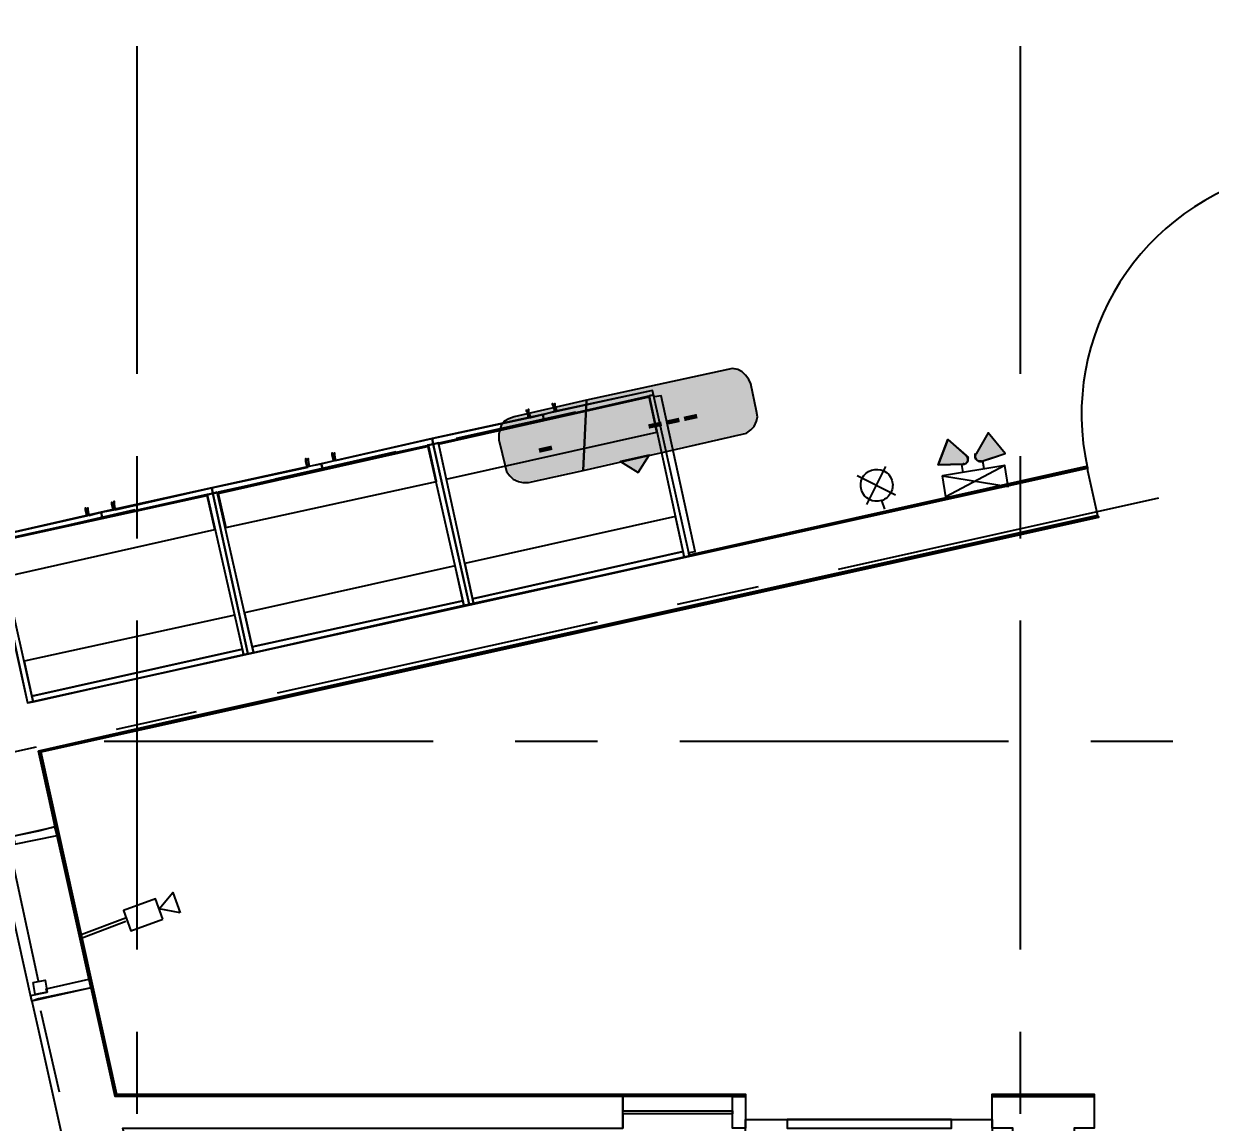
# Model space of a CAD drawing. Header units: inches. Extents: x -1841 to -80, y -100 to 1021.
# Drawn here: x -1098.6 to -1009, y 296.1 to 378.9 of the extents above; entities that cross this region are included whole.
import ezdxf

# ---------------------------------------------------------------- set-up
doc = ezdxf.new("R2010")
doc.units = ezdxf.units.IN
doc.header["$MEASUREMENT"] = 0
doc.layers.add('PDF_Geometry', color=7, linetype='Continuous', true_color=0x777777)
doc.layers.add('PDF_Solid Fills', color=7, linetype='Continuous', true_color=0xffffff)
doc.layers.add('PDF_Text', color=7, linetype='Continuous')
doc.styles.add('PDF Arial', font='arial.ttf')

msp = doc.modelspace()

# ---------------------------------------------------------------- hatches: boundary and pattern name
at = {"layer": 'PDF_Solid Fills', "lineweight": 25, "transparency": 33554559}
for color, points in [(7, [(-1056.261, 345.323), (-1055.6, 345.488), (-1055.186, 345.571), (-1054.524, 345.736), (-1054.111, 345.819), (-1053.78, 345.902), (-1053.366, 345.984), (-1052.704, 346.15), (-1052.291, 346.233), (-1051.96, 346.315), (-1051.546, 346.398), (-1050.884, 346.563), (-1050.471, 346.646), (-1050.14, 346.729), (-1049.726, 346.812), (-1049.064, 346.977), (-1048.651, 347.06), (-1048.32, 347.142), (-1047.906, 347.225), (-1047.244, 347.391), (-1046.831, 347.473), (-1046.5, 347.556), (-1046.086, 347.639), (-1045.424, 347.804), (-1045.011, 347.887), (-1044.018, 348.135), (-1043.853, 348.218), (-1043.439, 348.632), (-1043.356, 348.797), (-1043.273, 349.045), (-1043.191, 349.707), (-1043.273, 349.707), (-1043.273, 350.121), (-1043.356, 350.121), (-1043.356, 350.534), (-1043.439, 350.534), (-1043.439, 350.948), (-1043.522, 350.948), (-1043.522, 351.361), (-1043.604, 351.361), (-1043.604, 351.775), (-1043.687, 351.775), (-1043.687, 351.941), (-1043.77, 351.941), (-1043.77, 352.106), (-1043.853, 352.106), (-1043.853, 352.271), (-1044.349, 352.768), (-1044.68, 352.933), (-1045.424, 352.933), (-1045.755, 352.851), (-1046.169, 352.768), (-1046.5, 352.685), (-1047.327, 352.52), (-1047.658, 352.437), (-1048.072, 352.354), (-1048.402, 352.271), (-1049.23, 352.106), (-1049.561, 352.023), (-1049.974, 351.941), (-1050.305, 351.858), (-1051.132, 351.692), (-1051.463, 351.61), (-1051.877, 351.527), (-1052.208, 351.444), (-1053.035, 351.279), (-1053.366, 351.196), (-1053.78, 351.113), (-1054.111, 351.031), (-1054.938, 350.865), (-1055.269, 350.782), (-1056.096, 350.617), (-1056.179, 348.797), (-1056.261, 347.06)]), (7, [(-1062.714, 347.556), (-1062.631, 347.556), (-1062.631, 347.225), (-1062.549, 347.225), (-1062.549, 346.894), (-1062.466, 346.894), (-1062.466, 346.563), (-1062.383, 346.563), (-1062.383, 346.233), (-1062.3, 346.233), (-1062.3, 345.902), (-1062.218, 345.902), (-1062.218, 345.488), (-1062.135, 345.488), (-1062.135, 345.157), (-1062.052, 345.157), (-1061.887, 344.992), (-1061.887, 344.826), (-1061.804, 344.826), (-1061.639, 344.661), (-1061.39, 344.578), (-1061.225, 344.495), (-1060.894, 344.413), (-1060.48, 344.33), (-1060.48, 344.413), (-1059.653, 344.578), (-1059.322, 344.661), (-1058.909, 344.743), (-1058.578, 344.826), (-1058.164, 344.909), (-1057.833, 344.992), (-1057.42, 345.074), (-1057.089, 345.157), (-1056.675, 345.24), (-1056.344, 345.323), (-1056.096, 350.534), (-1056.427, 350.534), (-1056.758, 350.452), (-1057.171, 350.369), (-1057.502, 350.286), (-1057.916, 350.203), (-1058.578, 350.038), (-1058.991, 349.955), (-1059.322, 349.872), (-1059.736, 349.79), (-1060.398, 349.624), (-1060.811, 349.542), (-1061.142, 349.459), (-1061.556, 349.376), (-1061.721, 349.293), (-1061.969, 349.211), (-1062.3, 349.045), (-1062.383, 348.88), (-1062.549, 348.714), (-1062.714, 348.052)]), (1, [(-1027.356, 346.307), (-1028.804, 347.581), (-1028.837, 347.576), (-1029.56, 345.703), (-1028.84, 345.718), (-1027.541, 345.761), (-1027.334, 345.967)]), (1, [(-1024.5, 346.504), (-1025.758, 348.084), (-1025.791, 348.079), (-1026.776, 346.334), (-1026.542, 345.96), (-1026.235, 345.977)]), (7, [(-1051.463, 346.315), (-1051.381, 346.398), (-1051.711, 346.398), (-1052.042, 346.315), (-1052.456, 346.233), (-1053.118, 346.067), (-1053.531, 345.984), (-1053.201, 345.819), (-1053.118, 345.736), (-1052.952, 345.653), (-1052.87, 345.571), (-1052.539, 345.405), (-1052.456, 345.323), (-1052.125, 345.157), (-1052.125, 345.24), (-1052.042, 345.405), (-1051.96, 345.488), (-1051.794, 345.819), (-1051.711, 345.902), (-1051.629, 346.067), (-1051.546, 346.15)])]:
    msp.add_hatch(color=color, dxfattribs=at).paths.add_polyline_path(points)

# ---------------------------------------------------------------- linework, layer by layer
at = {"color": 7, "lineweight": 25}
for p, q in [((-1090.874, 311.197), (-1094.366, 309.878)), ((-1090.903, 311.466), (-1094.246, 310.185))]:
    msp.add_line(p, q, dxfattribs=at)
at = {"layer": 'PDF_Geometry', "color": 7, "lineweight": 25}
for points in [[(-1018.29, 345.24), (-1017.546, 341.848), (-1086.787, 326.461), (-1097.459, 324.062), (-1096.218, 318.354), (-1097.459, 318.023), (-1100.685, 317.361), (-1132.534, 460.559), (-1127.984, 461.552), (-1102.257, 467.343), (-1101.264, 462.876), (-1126.992, 457.085), (-1098.286, 327.702), (-1018.29, 345.405)], [(-1045.424, 352.851), (-1056.096, 350.534), (-1056.344, 345.24), (-1044.349, 347.97), (-1044.018, 348.052), (-1043.687, 348.301), (-1043.439, 348.549), (-1043.273, 348.962), (-1043.191, 349.293), (-1043.273, 349.707), (-1043.687, 351.775), (-1043.853, 352.106), (-1044.101, 352.437), (-1044.349, 352.685), (-1044.68, 352.851), (-1045.093, 352.933)], [(-1066.685, 344.578), (-1050.801, 348.135), (-1051.381, 350.782), (-1067.264, 347.225)], [(-1056.344, 345.24), (-1056.096, 350.534), (-1061.556, 349.293), (-1061.969, 349.128), (-1062.3, 348.962), (-1062.549, 348.632), (-1062.631, 348.301), (-1062.714, 347.97), (-1062.714, 347.556), (-1062.218, 345.488), (-1062.135, 345.157), (-1061.887, 344.826), (-1061.639, 344.578), (-1061.225, 344.413), (-1060.894, 344.33), (-1060.48, 344.33)], [(-1058.495, 349.624), (-1058.578, 350.038), (-1058.66, 350.203), (-1058.66, 350.286), (-1058.66, 350.203), (-1058.578, 350.038)], [(-1058.495, 350.121), (-1058.33, 349.707), (-1058.495, 350.121), (-1058.495, 350.203), (-1058.495, 350.286)], [(-1048.733, 338.704), (-1048.32, 338.787), (-1051.05, 350.948), (-1051.381, 350.865)], [(-1067.678, 347.225), (-1059.322, 349.045), (-1059.405, 349.459), (-1067.76, 347.639)], [(-1060.48, 349.624), (-1060.315, 349.293), (-1060.48, 349.624), (-1060.48, 349.79), (-1060.48, 349.872), (-1060.48, 349.79)], [(-1083.313, 340.938), (-1067.429, 344.413), (-1068.008, 347.06), (-1083.892, 343.503)], [(-1065.361, 335.065), (-1064.948, 335.147), (-1067.678, 347.225), (-1068.091, 347.142)], [(-1067.264, 347.308), (-1067.678, 347.225), (-1064.948, 335.147), (-1064.617, 335.23)], [(-1084.305, 343.503), (-1076.033, 345.405), (-1076.116, 345.736), (-1084.388, 343.916)], [(-1077.191, 345.488), (-1077.274, 345.902), (-1077.274, 346.067), (-1077.274, 346.15), (-1077.274, 346.067), (-1077.274, 345.902)], [(-1077.108, 345.984), (-1077.025, 345.571), (-1077.108, 345.984), (-1077.108, 346.067), (-1077.108, 346.15)], [(-1075.206, 345.984), (-1075.288, 346.398), (-1075.288, 346.481), (-1075.288, 346.563), (-1075.288, 346.398)], [(-1075.123, 346.398), (-1075.04, 345.984), (-1075.123, 346.398), (-1075.123, 346.481), (-1075.123, 346.563)], [(-1052.208, 345.074), (-1051.381, 346.398), (-1053.531, 345.902)], [(-1100.023, 337.215), (-1084.14, 340.773), (-1084.719, 343.337), (-1100.602, 339.863)], [(-1081.989, 331.342), (-1081.658, 331.425), (-1084.305, 343.503), (-1084.719, 343.42)], [(-1083.974, 343.585), (-1084.305, 343.503), (-1081.658, 331.425), (-1081.244, 331.507)], [(-1100.933, 339.863), (-1092.661, 341.683), (-1092.743, 342.096), (-1101.016, 340.194)], [(-1093.819, 341.848), (-1093.901, 342.262), (-1093.901, 342.344), (-1093.901, 342.427), (-1093.901, 342.262)], [(-1093.736, 342.262), (-1093.653, 341.848), (-1093.736, 342.262), (-1093.736, 342.344), (-1093.736, 342.427)], [(-1091.833, 342.262), (-1091.916, 342.675), (-1091.916, 342.758), (-1091.916, 342.841), (-1091.916, 342.675)], [(-1091.751, 342.675), (-1091.668, 342.262), (-1091.751, 342.675), (-1091.751, 342.841), (-1091.751, 342.923), (-1091.751, 342.841)], [(-1064.699, 335.561), (-1048.816, 339.118), (-1049.395, 341.765), (-1065.278, 338.208)], [(-1100.602, 339.945), (-1100.933, 339.863), (-1098.286, 327.702), (-1097.872, 327.785)], [(-1048.733, 338.704), (-1048.816, 339.118), (-1064.699, 335.561), (-1064.617, 335.23)], [(-1081.327, 331.921), (-1065.444, 335.395), (-1066.023, 338.043), (-1081.906, 334.485)], [(-1065.361, 335.065), (-1065.444, 335.395), (-1081.327, 331.921), (-1081.244, 331.507)], [(-1097.955, 328.198), (-1082.072, 331.756), (-1082.651, 334.32), (-1098.534, 330.846)], [(-1081.989, 331.342), (-1082.072, 331.756), (-1097.955, 328.198), (-1097.872, 327.785)], [(-1093.488, 306.193), (-1097.955, 305.201), (-1100.685, 317.361), (-1096.218, 318.354)], [(-1088.07, 311.386), (-1088.628, 312.916), (-1091.05, 312.032), (-1090.492, 310.502)], [(-1086.763, 311.862), (-1088.349, 312.151), (-1087.321, 313.392)], [(-1097.872, 306.607), (-1096.962, 306.772), (-1096.797, 305.862), (-1097.707, 305.697)], [(-1045.093, 298.004), (-1044.101, 298.004), (-1044.101, 295.604), (-1045.093, 295.604)], [(-1017.794, 298.086), (-1017.794, 298.004), (-1025.487, 298.004), (-1025.487, 298.086), (-1025.487, 298.169), (-1017.794, 298.169)], [(-1045.093, 296.928), (-1045.093, 296.68), (-1053.366, 296.68), (-1053.366, 296.928)], [(-1044.101, 295.274), (-1044.101, 296.266), (-1040.957, 296.266), (-1040.957, 295.604), (-1028.548, 295.604), (-1028.548, 296.266), (-1025.487, 296.266), (-1025.487, 295.274)]]:
    msp.add_lwpolyline(points, close=True, dxfattribs=at)
for points in [[(-1100.933, 340.276), (-1126.909, 457.002), (-1126.909, 457.085), (-1101.016, 340.194), (-1093.736, 341.848)], [(-1090.013, 352.52), (-1090.013, 377.255)], [(-1023.337, 352.52), (-1023.337, 377.255)], [(-1048.32, 338.87), (-1018.373, 345.571), (-1018.373, 345.488), (-1018.29, 345.488), (-1018.29, 345.405), (-1098.286, 327.702), (-1018.29, 345.488), (-1048.32, 338.787), (-1048.402, 339.035), (-1047.906, 339.118), (-1050.471, 350.865), (-1050.967, 350.782), (-1051.05, 350.948), (-1051.132, 351.279), (-1058.412, 349.707)], [(-1060.398, 349.211), (-1059.405, 349.459), (-1059.322, 349.045), (-1051.05, 350.948), (-1051.132, 351.279), (-1059.405, 349.459), (-1058.495, 349.707)], [(-1051.381, 350.782), (-1067.264, 347.225), (-1051.381, 350.782)], [(-1067.264, 347.225), (-1051.381, 350.782)], [(-1075.04, 345.984), (-1067.76, 347.639), (-1060.48, 349.211), (-1060.563, 349.624), (-1060.646, 349.79), (-1060.646, 349.707), (-1060.563, 349.624), (-1060.48, 349.211)], [(-1056.923, 349.624), (-1065.94, 347.639)], [(-1077.025, 345.571), (-1076.116, 345.736), (-1076.033, 345.405), (-1067.678, 347.225), (-1067.76, 347.639), (-1076.116, 345.736), (-1075.123, 345.984)], [(-1068.008, 347.06), (-1083.892, 343.585), (-1068.008, 347.06)], [(-1083.892, 343.503), (-1068.008, 347.06)], [(-1070.49, 346.646), (-1079.59, 344.578)], [(-1090.013, 340.111), (-1090.013, 346.315)], [(-1023.337, 340.111), (-1023.337, 346.315)], [(-1091.668, 342.262), (-1084.388, 343.916), (-1077.108, 345.488)], [(-1093.653, 341.848), (-1092.743, 342.096), (-1092.661, 341.683), (-1084.305, 343.503), (-1084.388, 343.916), (-1092.743, 342.096), (-1091.751, 342.262)], [(-1084.719, 343.42), (-1100.602, 339.863), (-1084.719, 343.42)], [(-1100.602, 339.863), (-1084.719, 343.337)], [(-1037.069, 337.795), (-1012.913, 343.172)], [(-1090.179, 342.262), (-1097.707, 340.524)], [(-1097.459, 324.062), (-1017.546, 341.848), (-1017.463, 341.765), (-1097.376, 324.062), (-1091.585, 298.004)], [(-1093.488, 306.111), (-1097.459, 324.062), (-1097.459, 323.979), (-1017.463, 341.765), (-1017.463, 341.683), (-1097.293, 323.979), (-1091.585, 298.169), (-1044.101, 298.169), (-1044.101, 298.086), (-1044.101, 298.004), (-1091.668, 298.004), (-1091.668, 298.086), (-1044.101, 298.086), (-1091.585, 298.086), (-1097.376, 324.062)], [(-1049.23, 335.147), (-1043.108, 336.471)], [(-1090.013, 309.089), (-1090.013, 333.906)], [(-1079.425, 328.447), (-1055.269, 333.824)], [(-1023.337, 309.089), (-1023.337, 333.906)], [(-1098.286, 327.702), (-1098.286, 327.702)], [(-1098.286, 327.702), (-1098.286, 327.702)], [(-1098.203, 327.702), (-1098.203, 327.702)], [(-1091.585, 325.717), (-1085.546, 327.04)], [(-1121.863, 319.016), (-1097.624, 324.393)], [(-1092.495, 324.807), (-1067.678, 324.807)], [(-1061.473, 324.807), (-1055.269, 324.807)], [(-1049.064, 324.807), (-1024.247, 324.807)], [(-1018.042, 324.807), (-1011.838, 324.807)], [(-1100.685, 317.361), (-1100.602, 316.948), (-1099.279, 317.279), (-1099.279, 317.03), (-1096.052, 317.692), (-1096.218, 318.354)], [(-1097.459, 306.69), (-1099.527, 316.286)], [(-1097.955, 305.201), (-1098.038, 305.614), (-1096.797, 305.862), (-1096.88, 306.111), (-1093.653, 306.855), (-1093.488, 306.193)], [(-1077.274, 264.831), (-1084.305, 264.831), (-1091.089, 295.604), (-1053.366, 295.604), (-1053.366, 298.004), (-1091.668, 298.004), (-1093.488, 306.193), (-1097.459, 305.366), (-1097.955, 305.201), (-1097.459, 302.967), (-1087.945, 260.198), (-1085.215, 247.789), (-1080.5, 248.782), (-1083.064, 260.198), (-1075.536, 260.198)], [(-1095.887, 298.334), (-1097.293, 304.456)], [(-1090.013, 296.68), (-1090.013, 302.884)], [(-1023.337, 296.68), (-1023.337, 302.884)], [(-1053.366, 298.004), (-1053.366, 296.928), (-1045.093, 296.928), (-1045.093, 298.004)], [(-1046.996, 264.831), (-1023.916, 264.831), (-1023.916, 295.604), (-1025.487, 295.604), (-1025.487, 298.004), (-1017.794, 298.004), (-1017.794, 295.604), (-1019.283, 295.604), (-1019.283, 264.831), (-1019.283, 247.872), (-1023.916, 247.872), (-1023.916, 260.198), (-1047.658, 260.198), (-1047.658, 264.831)], [(-1025.487, 298.086), (-1017.794, 298.086), (-1025.487, 298.086)], [(-1045.093, 295.604), (-1045.093, 296.68), (-1053.366, 296.68), (-1053.366, 295.604)], [(-1044.101, 296.266), (-1025.487, 296.266)], [(-1028.548, 296.266), (-1040.957, 296.266)]]:
    msp.add_lwpolyline(points, dxfattribs=at)
at = {"layer": 'PDF_Geometry', "color": 1, "lineweight": 25}
for points in [[(-1027.702, 345.7), (-1029.554, 345.669), (-1028.837, 347.576), (-1027.434, 346.363)], [(-1026.263, 345.938), (-1024.5, 346.504), (-1025.791, 348.079), (-1026.697, 346.485)], [(-1027.67, 345.086), (-1027.769, 345.689)], [(-1026.097, 345.346), (-1026.196, 345.949)], [(-1032.792, 343.377), (-1035.661, 344.827)], [(-1034.951, 342.667), (-1033.502, 345.537)], [(-1024.523, 345.606), (-1029.243, 344.827), (-1024.264, 344.033), (-1024.523, 345.606), (-1028.983, 343.253), (-1029.243, 344.827)]]:
    msp.add_lwpolyline(points, dxfattribs=at)
for points in [[(-1028.837, 347.576), (-1029.554, 345.669), (-1028.628, 345.685), (-1027.702, 345.7), (-1027.63, 345.678), (-1027.535, 345.728), (-1027.44, 345.778), (-1027.384, 345.856), (-1027.328, 345.934), (-1027.312, 346.04), (-1027.328, 346.14), (-1027.339, 346.207), (-1027.389, 346.302), (-1027.467, 346.358)], [(-1025.791, 348.079), (-1026.697, 346.485), (-1026.753, 346.407), (-1026.77, 346.301), (-1026.759, 346.234), (-1026.709, 346.139), (-1026.659, 346.044), (-1026.614, 345.983), (-1026.536, 345.927), (-1026.43, 345.91), (-1026.325, 345.893), (-1026.23, 345.943), (-1025.381, 346.221), (-1024.5, 346.504)]]:
    msp.add_lwpolyline(points, close=True, dxfattribs=at)
msp.add_lwpolyline([(-1033.055, 344.505, -0.416667), (-1033.834, 342.963), (-1033.622, 342.319)], format="xyb", dxfattribs=at)
at = {"layer": 'PDF_Geometry', "color": 7, "lineweight": 25}
msp.add_arc((-1000.059, 349.454), 18.676, 102.89692, 192.51974, dxfattribs=at)
at = {"layer": 'PDF_Geometry', "color": 1, "lineweight": 25}
msp.add_arc((-1027.667, 346.088), 0.377, 279.87876, 8.87486, dxfattribs=at)
for points in [[(-1027.602, 345.717), (-1027.635, 345.711), (-1027.674, 345.739), (-1027.674, 345.739)], [(-1027.439, 346.397), (-1027.361, 346.341), (-1027.311, 346.246), (-1027.295, 346.146)], [(-1026.759, 346.234), (-1026.776, 346.334), (-1026.792, 346.435), (-1026.736, 346.513)], [(-1026.33, 345.927), (-1026.564, 345.888), (-1026.726, 346.033), (-1026.759, 346.234)], [(-1026.269, 345.971), (-1026.302, 345.966), (-1026.297, 345.932), (-1026.33, 345.927)], [(-1035.344, 343.753), (-1035.556, 344.397), (-1035.231, 345.039), (-1034.586, 345.251)], [(-1034.586, 345.251), (-1033.942, 345.463), (-1033.267, 345.149), (-1033.055, 344.505)], [(-1033.834, 342.963), (-1034.479, 342.751), (-1035.132, 343.108), (-1035.344, 343.753)]]:
    msp.add_open_spline(points, degree=3, dxfattribs=at)

# ---------------------------------------------------------------- texts
at = {"layer": 'PDF_Text', "color": 7, "lineweight": 25, "attachment_point": 4, "style": 'PDF Arial'}
for s, insert, char_height, rotation in [('---', (-1051.664, 348.841), 2.9478, 12.14844), ('-', (-1059.937, 347.021), 2.948, 12.49696)]:
    msp.add_mtext(s, dxfattribs=dict(at, insert=insert, char_height=char_height, rotation=rotation))

doc.saveas('drawing.dxf')
